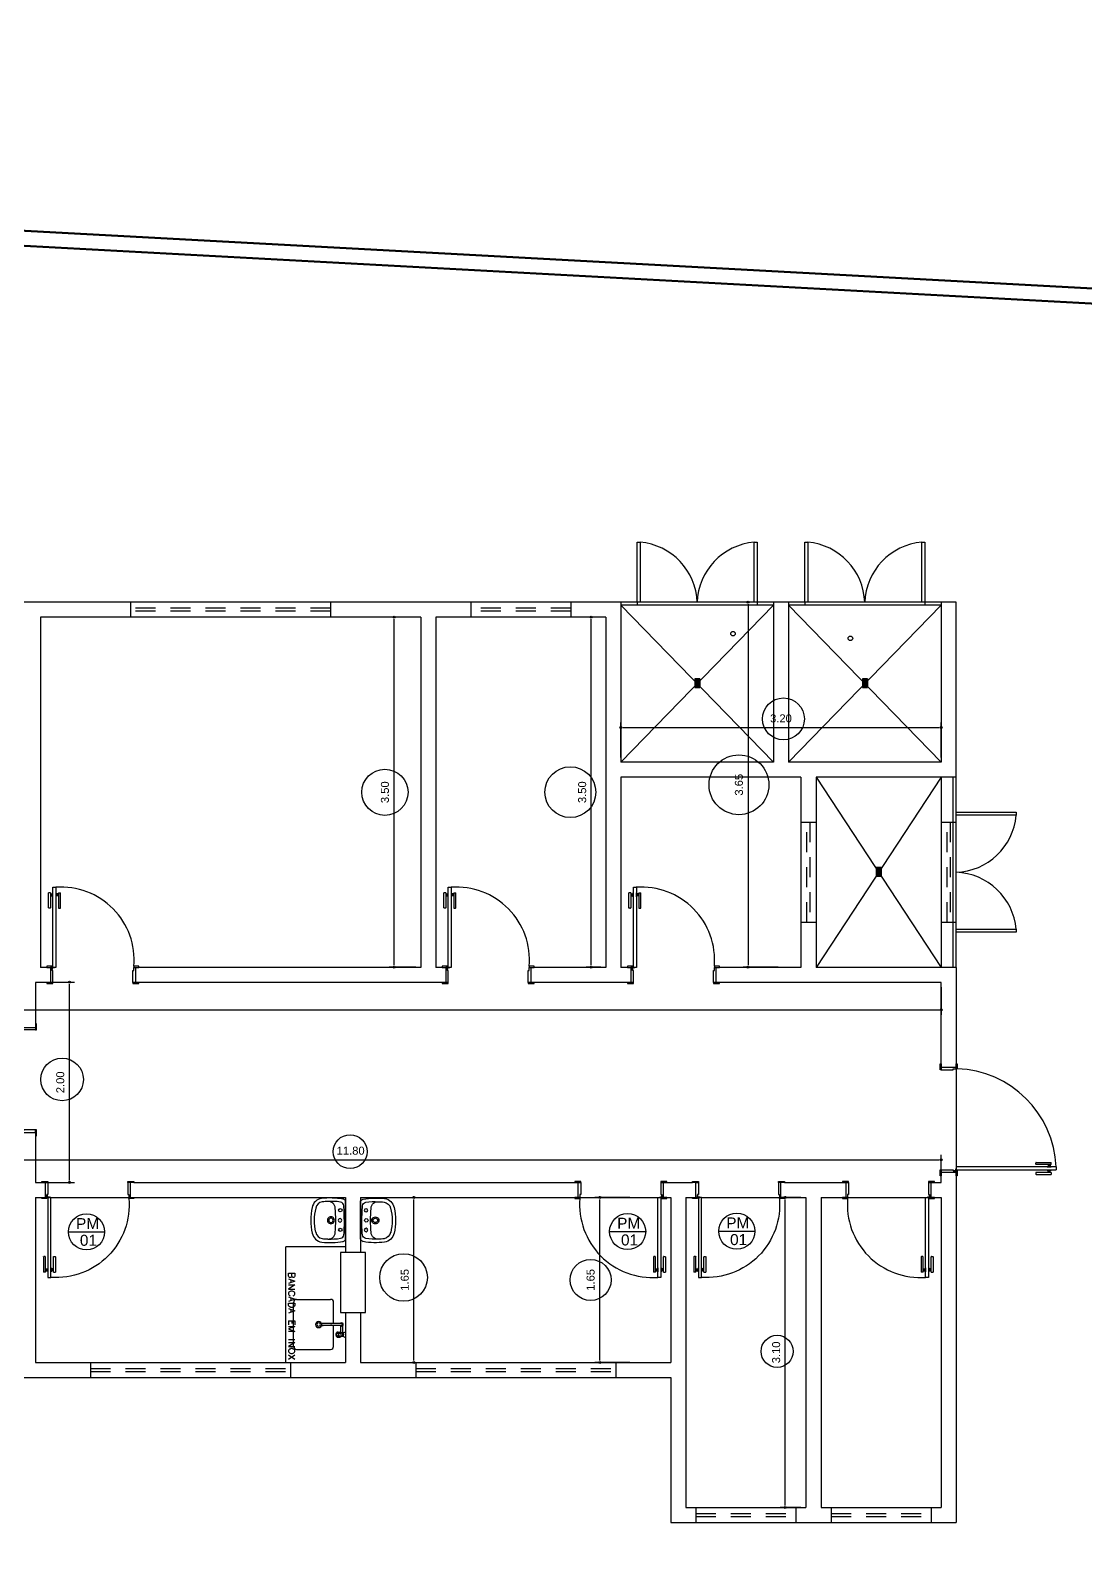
# Model space of a CAD drawing. Header units: millimetres. Extents: x 2125 to 3408, y 1171 to 1686.
# Drawn here: x 2162.32 to 2172.87, y 1449.04 to 1464.23 of the extents above; entities that cross this region are included whole.
import ezdxf

# ---------------------------------------------------------------- set-up
doc = ezdxf.new("R2010")
doc.units = ezdxf.units.MM
doc.linetypes.add('CONTORNO_QUADRO_T', pattern=[0.35, 0.2, -0.15])
for name, color, linetype in [('APCOZ', 7, 'Continuous'), ('APCOZ-I', 251, 'Continuous'), ('at_Entity', 7, 'Continuous'), ('ESQUADRIA', 3, 'Continuous'), ('ESQUADRIAS', 7, 'Continuous'), ('Esquadrias portas', 7, 'Continuous'), ('Esquadrias_Portas', 2, 'Continuous'), ('JANELA2', 1, 'Continuous'), ('Layout_Equipamentos', 7, 'Continuous'), ('PAREDE', 4, 'Continuous'), ('soleira piso', 7, 'Continuous'), ('TEXTO01', 7, 'Continuous'), ('TEXTO04', 6, 'Continuous'), ('VIDRO', 7, 'Continuous')]:
    doc.layers.add(name, color=color, linetype=linetype)
doc.styles.add('ROMANS', font='arial.ttf')
doc.styles.add('TEXTO1', font='swissko.ttf', dxfattribs={"width": 0.6, "height": 0.1})
doc.dimstyles.new('ESCALA 50', dxfattribs={"dimtxt": 0.08, "dimasz": 0.02, "dimexe": 0.05, "dimexo": 0.05, "dimgap": 0.05, "dimtad": 1, "dimlfac": -10, "dimzin": 1, "dimdsep": 46, "dimtxsty": 'ROMANS', "dimblk1": 'PPC', "dimblk2": 'PPC', "dimsah": 1, "dimcen": 0.02, "dimclrd": 7, "dimclre": 7, "dimclrt": 3, "dimadec": 0, "dimazin": 0, "dimtfac": 1, "dimtix": 1, "dimtmove": 1, "dimatfit": 3, "dimldrblk": 'PPC', "dimfxl": 0, "dimtolj": 1, "dimtzin": 12, "dimarcsym": 0})

# ---------------------------------------------------------------- blocks, each defined once
blk = doc.blocks.new('P80_02')
at = {"layer": 'ESQUADRIAS', "color": 3, "linetype": 'Continuous'}
for p, q in [((-0.02, 0.67), (-0.02, 0.821)), ((0, 0.821), (0, 0.67)), ((0.023, 0.78), (0.023, 0.82)), ((0.057, 0.78), (0.057, 0.82)), ((0.08, 0.821), (0.08, 0.67)), ((0.1, 0.67), (0.1, 0.821)), ((-0.003, 0.667), (-0.017, 0.667)), ((0.083, 0.667), (0.097, 0.667))]:
    blk.add_line(p, q, dxfattribs=at)
at = {"layer": 'ESQUADRIAS', "color": 3}
for p, q in [((0, 0.821), (-0.02, 0.821)), ((0, 0.81), (0.023, 0.81)), ((0, 0.8), (0.023, 0.8)), ((0, 0.79), (0.023, 0.79)), ((0.023, 0.82), (0.025, 0.82)), ((0.023, 0.78), (0.025, 0.78)), ((0.057, 0.82), (0.055, 0.82)), ((0.057, 0.78), (0.055, 0.78)), ((0.08, 0.81), (0.057, 0.81)), ((0.08, 0.8), (0.057, 0.8)), ((0.08, 0.79), (0.057, 0.79)), ((0.08, 0.821), (0.1, 0.821))]:
    blk.add_line(p, q, dxfattribs=at)
at = {"layer": 'ESQUADRIAS', "color": 2}
for p, q in [((0.025, 0.075), (0.025, 0.875)), ((0.025, 0.875), (0.055, 0.875)), ((0.055, 0.875), (0.055, 0.075)), ((0.055, 0.075), (0.025, 0.075))]:
    blk.add_line(p, q, dxfattribs=at)
at = {"layer": 'ESQUADRIAS'}
for p, q in [((0.016, 0.059), (0.016, 0.062)), ((0.032, 0.074), (0.029, 0.074))]:
    blk.add_line(p, q, dxfattribs=at)
at = {"layer": 'ESQUADRIAS', "color": 3}
for points in [[(0.015, 0.085), (-0.035, 0.085), (-0.035, 0.075), (0.015, 0.075)], [(0.885, 0.085), (0.835, 0.085), (0.835, 0.075), (0.885, 0.075)], [(0.025, -0.075), (0, -0.075), (-0.035, -0.075), (-0.035, -0.085), (0.025, -0.085)], [(0.885, -0.075), (0.825, -0.075), (0.825, -0.085), (0.885, -0.085)]]:
    blk.add_lwpolyline(points, close=True, dxfattribs=at)
at = {"layer": 'ESQUADRIAS', "color": 2}
for points in [[(0.025, 0.045), (0.015, 0.045), (0.015, 0.075), (0, 0.075), (0, -0.075), (0.025, -0.075)], [(0.825, 0.045), (0.835, 0.045), (0.835, 0.075), (0.85, 0.075), (0.85, -0.075), (0.825, -0.075)]]:
    blk.add_lwpolyline(points, close=True, dxfattribs=at)
at = {"layer": 'ESQUADRIAS', "color": 1}
for points in [[(0.016, 0.071, -0.236068), (0.015, 0.073), (0.015, 0.07), (0.015, 0.05), (0.016, 0.05)], [(0.02, 0.074, 0.236068), (0.017, 0.075), (0.02, 0.075), (0.04, 0.075), (0.04, 0.074)]]:
    blk.add_lwpolyline(points, format="xyb", close=True, dxfattribs=at)
at = {"layer": 'ESQUADRIAS'}
for points in [[(0.017, 0.063), (0.016, 0.062), (0.016, 0.062)], [(0.017, 0.058), (0.016, 0.059), (0.016, 0.059)], [(0.017, 0.06), (0.017, 0.06), (0.017, 0.058), (0.017, 0.058), (0.017, 0.063), (0.017, 0.063), (0.017, 0.06), (0.017, 0.06)], [(0.028, 0.073), (0.029, 0.074), (0.029, 0.074)], [(0.03, 0.073), (0.03, 0.073), (0.033, 0.073), (0.033, 0.073), (0.028, 0.073), (0.028, 0.073), (0.03, 0.073), (0.03, 0.073)], [(0.033, 0.073), (0.032, 0.074), (0.032, 0.074)]]:
    blk.add_lwpolyline(points, dxfattribs=at)
at = {"layer": 'ESQUADRIAS', "color": 1}
blk.add_circle((0.017, 0.073), 0.0025, dxfattribs=at)
at = {"layer": 'ESQUADRIAS'}
blk.add_arc((0.108, 0.148), 0.729, 355.0636, 94.2065, dxfattribs=at)
at = {"layer": 'ESQUADRIAS', "color": 3, "linetype": 'Continuous'}
for centre, start, end in [((-0.017, 0.67), 180, 260.5377), ((-0.003, 0.67), 260.5377, 360), ((0.083, 0.67), 180, 279.4623), ((0.097, 0.67), 279.4623, 0)]:
    blk.add_arc(centre, 0.003, start, end, dxfattribs=at)
blk = doc.blocks.new('new block2')
at = {"layer": 'ESQUADRIAS', "color": 3, "linetype": 'Continuous'}
for p, q in [((-0.135, 0.96), (-0.135, 1.111)), ((-0.115, 1.111), (-0.115, 0.96)), ((-0.092, 1.07), (-0.092, 1.11)), ((-0.058, 1.07), (-0.058, 1.11)), ((-0.035, 1.111), (-0.035, 0.96)), ((-0.015, 0.96), (-0.015, 1.111)), ((-0.118, 0.957), (-0.132, 0.957)), ((-0.032, 0.957), (-0.018, 0.957))]:
    blk.add_line(p, q, dxfattribs=at)
at = {"layer": 'ESQUADRIAS', "color": 3}
for p, q in [((-0.115, 1.111), (-0.135, 1.111)), ((-0.115, 1.1), (-0.092, 1.1)), ((-0.115, 1.09), (-0.092, 1.09)), ((-0.115, 1.08), (-0.092, 1.08)), ((-0.092, 1.11), (-0.09, 1.11)), ((-0.092, 1.07), (-0.09, 1.07)), ((-0.058, 1.11), (-0.06, 1.11)), ((-0.058, 1.07), (-0.06, 1.07)), ((-0.035, 1.1), (-0.058, 1.1)), ((-0.035, 1.09), (-0.058, 1.09)), ((-0.035, 1.08), (-0.058, 1.08)), ((-0.035, 1.111), (-0.015, 1.111))]:
    blk.add_line(p, q, dxfattribs=at)
at = {"layer": 'ESQUADRIAS', "color": 2}
for p, q in [((-0.09, 1.16), (-0.09, 0.16)), ((-0.09, 1.16), (-0.06, 1.16)), ((-0.06, 0.16), (-0.06, 1.16)), ((-0.09, 0.16), (-0.06, 0.16))]:
    blk.add_line(p, q, dxfattribs=at)
at = {"layer": 'ESQUADRIAS'}
for p, q in [((-0.066, 0.159), (-0.063, 0.159)), ((-0.052, 0.144), (-0.052, 0.147))]:
    blk.add_line(p, q, dxfattribs=at)
at = {"layer": 'ESQUADRIAS', "color": 3}
for points in [[(-1.12, 0.17), (-1.07, 0.17), (-1.07, 0.16), (-1.12, 0.16)], [(-0.05, 0.17), (0, 0.17), (0, 0.16), (-0.05, 0.16)], [(-1.12, 0.01), (-1.06, 0.01), (-1.06, 0), (-1.12, 0)], [(-0.06, 0.01), (-0.035, 0.01), (0, 0.01), (0, 0), (-0.06, 0)]]:
    blk.add_lwpolyline(points, close=True, dxfattribs=at)
at = {"layer": 'ESQUADRIAS', "color": 2}
for points in [[(-1.06, 0.13), (-1.07, 0.13), (-1.07, 0.16), (-1.085, 0.16), (-1.085, 0.01), (-1.06, 0.01)], [(-0.06, 0.13), (-0.05, 0.13), (-0.05, 0.16), (-0.035, 0.16), (-0.035, 0.01), (-0.06, 0.01)]]:
    blk.add_lwpolyline(points, close=True, dxfattribs=at)
at = {"layer": 'ESQUADRIAS', "color": 1}
for points in [[(-0.054, 0.159, -0.236068), (-0.052, 0.16), (-0.055, 0.16), (-0.075, 0.16), (-0.075, 0.159)], [(-0.051, 0.156, 0.236068), (-0.05, 0.158), (-0.05, 0.155), (-0.05, 0.135), (-0.051, 0.135)]]:
    blk.add_lwpolyline(points, format="xyb", close=True, dxfattribs=at)
at = {"layer": 'ESQUADRIAS'}
for points in [[(-0.067, 0.158), (-0.066, 0.159), (-0.066, 0.159)], [(-0.065, 0.158), (-0.065, 0.158), (-0.067, 0.158), (-0.067, 0.158), (-0.062, 0.158), (-0.062, 0.158), (-0.065, 0.158), (-0.065, 0.158)], [(-0.062, 0.158), (-0.063, 0.159), (-0.063, 0.159)], [(-0.052, 0.148), (-0.052, 0.147), (-0.051, 0.147)], [(-0.052, 0.145), (-0.052, 0.145), (-0.052, 0.143), (-0.052, 0.143), (-0.052, 0.148), (-0.052, 0.148), (-0.052, 0.145), (-0.052, 0.145)], [(-0.052, 0.143), (-0.052, 0.144), (-0.051, 0.144)]]:
    blk.add_lwpolyline(points, dxfattribs=at)
at = {"layer": 'ESQUADRIAS', "color": 1}
blk.add_circle((-0.052, 0.158), 0.0025, dxfattribs=at)
at = {"layer": 'ESQUADRIAS', "color": 3, "linetype": 'Continuous'}
for centre, start, end in [((-0.132, 0.96), 180, 260.5377), ((-0.118, 0.96), 260.5377, 360), ((-0.032, 0.96), 180, 279.4623), ((-0.018, 0.96), 279.4623, 0)]:
    blk.add_arc(centre, 0.003, start, end, dxfattribs=at)
at = {"layer": 'Esquadrias portas'}
blk.add_arc((-0.047, 0.137), 1.024, 92.4121, 178.1744, dxfattribs=at)
blk = doc.blocks.new('new block12')
at = {"layer": 'at_Entity', "color": 0}
for p, q in [((-0.19, 0), (0, 0)), ((-0.114, 0.055), (-0.108, 0.066)), ((-0.108, 0.042), (-0.114, 0.055)), ((-0.108, 0.066), (-0.097, 0.072)), ((-0.097, 0.036), (-0.108, 0.042)), ((-0.097, 0.072), (-0.085, 0.066)), ((-0.085, 0.042), (-0.097, 0.036)), ((-0.085, 0.066), (-0.08, 0.055)), ((-0.08, 0.055), (-0.085, 0.042)), ((-0.063, 0), (0.125, 0)), ((0, 0), (0.193, 0)), ((0.083, 0.055), (0.087, 0.066)), ((0.087, 0.042), (0.083, 0.055)), ((0.087, 0.066), (0.099, 0.072)), ((0.099, 0.036), (0.087, 0.042)), ((0.099, 0.072), (0.11, 0.066)), ((0.11, 0.042), (0.099, 0.036)), ((0.11, 0.066), (0.116, 0.055)), ((0.116, 0.055), (0.11, 0.042))]:
    blk.add_line(p, q, dxfattribs=at)
for centre, radius, start, end in [((-0.104, 0.219), 0.117, 102.514, 169.9443), ((-0.012, -0.125), 0.474, 88.698, 104.4219), ((0.014, -0.261), 0.577, 91.3524, 103.5038), ((0.01, -0.125), 0.474, 75.6368, 91.3415), ((-0.013, -0.257), 0.572, 76.4579, 88.6966), ((0.108, 0.225), 0.111, 7.7196, 79.5925), ((0.53, 0.153), 0.754, 173.4134, 189.6929), ((0.425, 0.149), 0.614, 177.3231, 189.2415), ((0.123, 0.188), 0.311, 171.3221, 181.8265), ((-0.117, 0.174), 0.0716, 176.6025, 219.5997), ((-0.102, 0.216), 0.0847, 102.9461, 167.2809), ((-0.001, 0.147), 0.0349, 150.0032, 209.9968), ((-0.001, 0.147), 0.0349, 90, 149.9929), ((-0.001, 0.147), 0.0222, 90, 180), ((-0.001, 0.147), 0.0349, 29.9968, 89.9993), ((-0.001, 0.147), 0.0222, 360, 90), ((-0.001, 0.147), 0.0349, 330.0032, 29.9968), ((0.105, 0.222), 0.0784, 8.4194, 78.3837), ((0.108, 0.173), 0.0781, 324.6525, 2.8394), ((-0.262, 0.132), 0.45, 349.782, 5.7972), ((-0.133, 0.188), 0.319, 357.9946, 8.1696), ((-0.531, 0.154), 0.753, 350.2791, 6.5765), ((-0.165, 0.045), 0.0522, 200.5417, 238.93), ((-0.143, 0.057), 0.0385, 188.7558, 265.6127), ((-0.121, 0.171), 0.0667, 220.3438, 269.4487), ((-0.007, 1.728), 1.716, 265.3753, 270.2103), ((0.002, 1.574), 1.475, 265.1896, 269.9391), ((-0.001, 0.147), 0.0349, 209.9968, 269.9993), ((-0.001, 0.147), 0.0222, 180, 270), ((-0.001, 0.056), 0.018, 150.0128, 209.9872), ((-0.001, 0.056), 0.018, 90, 150.0398), ((-0.001, 0.056), 0.018, 210.0191, 270.0367), ((-0.001, 0.147), 0.0222, 270.0097, 360), ((-0.001, 0.147), 0.0349, 270, 329.9929), ((-0.001, 1.452), 1.353, 270.0208, 275.0951), ((-0.001, 0.056), 0.018, 30.0191, 90.0367), ((-0.001, 0.056), 0.018, 270, 330.0398), ((-0.001, 1.892), 1.879, 270, 274.4144), ((-0.001, 0.056), 0.018, 330.0128, 29.9872), ((0.123, 0.168), 0.0631, 266.7732, 320.7547), ((0.141, 0.059), 0.0402, 273.114, 350.3928), ((0.174, 0.034), 0.0386, 297.8673, 348.5693)]:
    blk.add_arc(centre, radius, start, end, dxfattribs=at)
blk = doc.blocks.new('new block20')
at = {"layer": 'at_Entity', "color": 0}
for p, q in [((0.026, 0.048), (-0.024, 0.048)), ((-0.024, 0.048), (-0.024, -0.039)), ((0.026, 0.039), (-0.024, 0.039)), ((0.026, 0.031), (-0.024, 0.031)), ((0.026, 0.02), (-0.024, 0.02)), ((0.026, 0.01), (-0.024, 0.01)), ((0.026, 0.001), (-0.024, 0.001)), ((0.026, 0.048), (0.026, -0.039)), ((0.026, -0.01), (-0.024, -0.01)), ((0.026, -0.02), (-0.024, -0.02)), ((0.026, -0.031), (-0.024, -0.031)), ((-0.024, -0.039), (0.026, -0.039))]:
    blk.add_line(p, q, dxfattribs=at)
blk = doc.blocks.new('PPC')
at = {"color": 2}
blk.add_circle((0, 0), 0.5, dxfattribs=at)
blk = doc.blocks.new('*D1380')
at = {"color": 7, "lineweight": -2, "transparency": 16777216}
for p, q in [((2138.324, 1454.661), (2138.324, 1454.384)), ((2171.424, 1454.661), (2171.424, 1454.384)), ((2138.344, 1454.434), (2171.404, 1454.434))]:
    blk.add_line(p, q, dxfattribs=at)
at = {"layer": 'DEFPOINTS', "color": 0, "transparency": 16777216}
for p in [(2138.324, 1454.711), (2171.424, 1454.711), (2171.424, 1454.434)]:
    blk.add_point(p, dxfattribs=at)
at = {"color": 7, "lineweight": -2, "transparency": 16777216, "xscale": 0.02, "yscale": 0.02, "zscale": 0.02, "rotation": 180}
blk.add_blockref('PPC', (2138.324, 1454.434), dxfattribs=at)
at = {"color": 7, "lineweight": -2, "transparency": 16777216, "xscale": 0.02, "yscale": 0.02, "zscale": 0.02}
blk.add_blockref('PPC', (2171.424, 1454.434), dxfattribs=at)
at = {"color": 3, "transparency": 16777216, "insert": (2154.874, 1454.525), "char_height": 0.08, "attachment_point": 5, "style": 'ROMANS'}
blk.add_mtext('\\A1;33.10', dxfattribs=at)
blk = doc.blocks.new('*D1387')
at = {"color": 7, "lineweight": -2, "transparency": 16777216}
for p, q in [((2166.174, 1458.361), (2165.908, 1458.361)), ((2165.958, 1454.881), (2165.958, 1458.341)), ((2166.174, 1454.861), (2165.908, 1454.861))]:
    blk.add_line(p, q, dxfattribs=at)
at = {"layer": 'DEFPOINTS', "color": 0, "transparency": 16777216}
for p in [(2165.958, 1458.361), (2166.224, 1458.361), (2166.224, 1454.861)]:
    blk.add_point(p, dxfattribs=at)
at = {"color": 7, "lineweight": -2, "transparency": 16777216, "xscale": 0.02, "yscale": 0.02, "zscale": 0.02}
for p, rotation in [((2165.958, 1458.361), 90), ((2165.958, 1454.861), 270)]:
    blk.add_blockref('PPC', p, dxfattribs=dict(at, rotation=rotation))
at = {"color": 3, "transparency": 16777216, "insert": (2165.867, 1456.611), "char_height": 0.08, "attachment_point": 5, "rotation": 90, "style": 'ROMANS'}
blk.add_mtext('\\A1;3.50', dxfattribs=at)
blk = doc.blocks.new('*D1388')
at = {"color": 7, "lineweight": -2, "transparency": 16777216}
for p, q in [((2168.024, 1458.361), (2167.878, 1458.361)), ((2167.928, 1454.881), (2167.928, 1458.341)), ((2168.024, 1454.861), (2167.878, 1454.861))]:
    blk.add_line(p, q, dxfattribs=at)
at = {"layer": 'DEFPOINTS', "color": 0, "transparency": 16777216}
for p in [(2167.928, 1458.361), (2168.074, 1458.361), (2168.074, 1454.861)]:
    blk.add_point(p, dxfattribs=at)
at = {"color": 7, "lineweight": -2, "transparency": 16777216, "xscale": 0.02, "yscale": 0.02, "zscale": 0.02}
for p, rotation in [((2167.928, 1458.361), 90), ((2167.928, 1454.861), 270)]:
    blk.add_blockref('PPC', p, dxfattribs=dict(at, rotation=rotation))
at = {"color": 3, "transparency": 16777216, "insert": (2167.838, 1456.611), "char_height": 0.08, "attachment_point": 5, "rotation": 90, "style": 'ROMANS'}
blk.add_mtext('\\A1;3.50', dxfattribs=at)
blk = doc.blocks.new('*D1389')
at = {"color": 7, "lineweight": -2, "transparency": 16777216}
for p, q in [((2169.795, 1458.511), (2169.445, 1458.511)), ((2169.495, 1458.491), (2169.495, 1454.881)), ((2169.795, 1454.861), (2169.445, 1454.861))]:
    blk.add_line(p, q, dxfattribs=at)
at = {"layer": 'DEFPOINTS', "color": 0, "transparency": 16777216}
for p in [(2169.899, 1458.511), (2169.495, 1454.861), (2170.024, 1454.861)]:
    blk.add_point(p, dxfattribs=at)
at = {"color": 7, "lineweight": -2, "transparency": 16777216, "xscale": 0.02, "yscale": 0.02, "zscale": 0.02}
for p, rotation in [((2169.495, 1458.511), 90), ((2169.495, 1454.861), 270)]:
    blk.add_blockref('PPC', p, dxfattribs=dict(at, rotation=rotation))
at = {"color": 3, "transparency": 16777216, "insert": (2169.404, 1456.686), "char_height": 0.08, "attachment_point": 5, "rotation": 90, "style": 'ROMANS'}
blk.add_mtext('\\A1;3.65', dxfattribs=at)
blk = doc.blocks.new('*D1390')
at = {"color": 7, "lineweight": -2, "transparency": 16777216}
for p, q in [((2168.224, 1456.958), (2168.224, 1457.308)), ((2171.424, 1456.958), (2171.424, 1457.308)), ((2168.244, 1457.258), (2171.404, 1457.258))]:
    blk.add_line(p, q, dxfattribs=at)
at = {"layer": 'DEFPOINTS', "color": 0, "transparency": 16777216}
for p in [(2171.424, 1457.258), (2168.224, 1456.761), (2171.424, 1456.761)]:
    blk.add_point(p, dxfattribs=at)
at = {"color": 7, "lineweight": -2, "transparency": 16777216, "xscale": 0.02, "yscale": 0.02, "zscale": 0.02, "rotation": 180}
blk.add_blockref('PPC', (2168.224, 1457.258), dxfattribs=at)
at = {"color": 7, "lineweight": -2, "transparency": 16777216, "xscale": 0.02, "yscale": 0.02, "zscale": 0.02}
blk.add_blockref('PPC', (2171.424, 1457.258), dxfattribs=at)
at = {"color": 3, "transparency": 16777216, "insert": (2169.824, 1457.349), "char_height": 0.08, "attachment_point": 5, "style": 'ROMANS'}
blk.add_mtext('\\A1;3.20', dxfattribs=at)
blk = doc.blocks.new('*D1408')
at = {"color": 7, "lineweight": -2, "transparency": 16777216}
for p, q in [((2159.624, 1452.761), (2159.624, 1452.986)), ((2159.644, 1452.936), (2171.404, 1452.936)), ((2171.424, 1452.761), (2171.424, 1452.986))]:
    blk.add_line(p, q, dxfattribs=at)
at = {"layer": 'DEFPOINTS', "color": 0, "transparency": 16777216}
for p in [(2171.424, 1452.936), (2159.624, 1452.711), (2171.424, 1452.711)]:
    blk.add_point(p, dxfattribs=at)
at = {"color": 7, "lineweight": -2, "transparency": 16777216, "xscale": 0.02, "yscale": 0.02, "zscale": 0.02, "rotation": 180}
blk.add_blockref('PPC', (2159.624, 1452.936), dxfattribs=at)
at = {"color": 7, "lineweight": -2, "transparency": 16777216, "xscale": 0.02, "yscale": 0.02, "zscale": 0.02}
blk.add_blockref('PPC', (2171.424, 1452.936), dxfattribs=at)
at = {"color": 3, "transparency": 16777216, "insert": (2165.524, 1453.027), "char_height": 0.08, "attachment_point": 5, "style": 'ROMANS'}
blk.add_mtext('\\A1;11.80', dxfattribs=at)
blk = doc.blocks.new('*D1411')
at = {"color": 7, "lineweight": -2, "transparency": 16777216}
for p, q in [((2165.856, 1452.561), (2166.206, 1452.561)), ((2166.156, 1450.931), (2166.156, 1452.541)), ((2165.856, 1450.911), (2166.206, 1450.911))]:
    blk.add_line(p, q, dxfattribs=at)
at = {"layer": 'DEFPOINTS', "color": 0, "transparency": 16777216}
for p in [(2165.624, 1452.561), (2166.156, 1452.561), (2165.624, 1450.911)]:
    blk.add_point(p, dxfattribs=at)
at = {"color": 7, "lineweight": -2, "transparency": 16777216, "xscale": 0.02, "yscale": 0.02, "zscale": 0.02}
for p, rotation in [((2166.156, 1452.561), 90), ((2166.156, 1450.911), 270)]:
    blk.add_blockref('PPC', p, dxfattribs=dict(at, rotation=rotation))
at = {"color": 3, "transparency": 16777216, "insert": (2166.065, 1451.736), "char_height": 0.08, "attachment_point": 5, "rotation": 90, "style": 'ROMANS'}
blk.add_mtext('\\A1;1.65', dxfattribs=at)
blk = doc.blocks.new('*D1412')
at = {"color": 7, "lineweight": -2, "transparency": 16777216}
for p, q in [((2170.024, 1452.561), (2169.817, 1452.561)), ((2169.867, 1449.481), (2169.867, 1452.541)), ((2170.024, 1449.461), (2169.817, 1449.461))]:
    blk.add_line(p, q, dxfattribs=at)
at = {"layer": 'DEFPOINTS', "color": 0, "transparency": 16777216}
for p in [(2169.867, 1452.561), (2170.074, 1452.561), (2170.074, 1449.461)]:
    blk.add_point(p, dxfattribs=at)
at = {"color": 7, "lineweight": -2, "transparency": 16777216, "xscale": 0.02, "yscale": 0.02, "zscale": 0.02}
for p, rotation in [((2169.867, 1452.561), 90), ((2169.867, 1449.461), 270)]:
    blk.add_blockref('PPC', p, dxfattribs=dict(at, rotation=rotation))
at = {"color": 3, "transparency": 16777216, "insert": (2169.776, 1451.011), "char_height": 0.08, "attachment_point": 5, "rotation": 90, "style": 'ROMANS'}
blk.add_mtext('\\A1;3.10', dxfattribs=at)
blk = doc.blocks.new('*D1413')
at = {"color": 7, "lineweight": -2, "transparency": 16777216}
for p, q in [((2168.313, 1452.561), (2167.963, 1452.561)), ((2168.013, 1450.931), (2168.013, 1452.541)), ((2168.313, 1450.911), (2167.963, 1450.911))]:
    blk.add_line(p, q, dxfattribs=at)
at = {"layer": 'DEFPOINTS', "color": 0, "transparency": 16777216}
for p in [(2168.013, 1452.561), (2168.724, 1452.561), (2168.724, 1450.911)]:
    blk.add_point(p, dxfattribs=at)
at = {"color": 7, "lineweight": -2, "transparency": 16777216, "xscale": 0.02, "yscale": 0.02, "zscale": 0.02}
for p, rotation in [((2168.013, 1452.561), 90), ((2168.013, 1450.911), 270)]:
    blk.add_blockref('PPC', p, dxfattribs=dict(at, rotation=rotation))
at = {"color": 3, "transparency": 16777216, "insert": (2167.922, 1451.736), "char_height": 0.08, "attachment_point": 5, "rotation": 90, "style": 'ROMANS'}
blk.add_mtext('\\A1;1.65', dxfattribs=at)
blk = doc.blocks.new('*D1414')
at = {"color": 7, "lineweight": -2, "transparency": 16777216}
for p, q in [((2162.424, 1454.711), (2162.764, 1454.711)), ((2162.714, 1452.731), (2162.714, 1454.691)), ((2162.424, 1452.711), (2162.764, 1452.711))]:
    blk.add_line(p, q, dxfattribs=at)
at = {"layer": 'DEFPOINTS', "color": 0, "transparency": 16777216}
for p in [(2162.374, 1454.711), (2162.714, 1454.711), (2162.374, 1452.711)]:
    blk.add_point(p, dxfattribs=at)
at = {"color": 7, "lineweight": -2, "transparency": 16777216, "xscale": 0.02, "yscale": 0.02, "zscale": 0.02}
for p, rotation in [((2162.714, 1454.711), 90), ((2162.714, 1452.711), 270)]:
    blk.add_blockref('PPC', p, dxfattribs=dict(at, rotation=rotation))
at = {"color": 3, "transparency": 16777216, "insert": (2162.623, 1453.711), "char_height": 0.08, "attachment_point": 5, "rotation": 90, "style": 'ROMANS'}
blk.add_mtext('\\A1;2.00', dxfattribs=at)

msp = doc.modelspace()

# ---------------------------------------------------------------- hatches: boundary and pattern name
at = {"layer": 'TEXTO01'}
h = msp.add_hatch(dxfattribs=at)
h.set_pattern_fill('ANGLE', color=256)
h.set_pattern_definition([(0, (-115.812, 575.591), (0, 6.985), [5.08, -1.905]), (90, (-115.812, 575.591), (-6.985, 4e-16), [5.08, -1.905])])
h.paths.add_polyline_path([(2169.368, 1458.1962, 1), (2169.3224, 1458.1962, 1)])
h = msp.add_hatch(dxfattribs=at)
h.set_pattern_fill('ANGLE', color=256)
h.set_pattern_definition([(0, (-114.639, 575.544), (0, 6.985), [5.08, -1.905]), (90, (-114.639, 575.544), (-6.985, 4e-16), [5.08, -1.905])])
h.paths.add_polyline_path([(2170.5409, 1458.1498, 1), (2170.4953, 1458.1498, 1)])

# ---------------------------------------------------------------- linework, layer by layer
at = {"lineweight": 50}
msp.add_lwpolyline([(2125.1992, 1464.2274), (2125.1992, 1437.1057), (2185.6413, 1437.1035), (2186.2644, 1460.9274), (2125.1992, 1464.2274)], dxfattribs=at)
msp.add_lwpolyline([(2125.3492, 1464.0691), (2125.3492, 1437.2557), (2185.4951, 1437.2535), (2186.1106, 1460.7855)], close=True, dxfattribs=at)
at = {"layer": 'APCOZ'}
for p, q in [((2165.4193, 1451.3004), (2165.2483, 1451.3004)), ((2165.4193, 1451.2804), (2165.2483, 1451.2804)), ((2165.4234, 1451.2763), (2165.4234, 1451.2115)), ((2165.4434, 1451.2763), (2165.4434, 1451.2065)), ((2165.3943, 1451.2139), (2165.4159, 1451.2139)), ((2165.3943, 1451.1639), (2165.4159, 1451.1639)), ((2165.4526, 1451.1713), (2165.4284, 1451.1713)), ((2165.4526, 1451.2065), (2165.4434, 1451.2065)), ((2165.4526, 1451.2065), (2165.4741, 1451.2172)), ((2165.4526, 1451.1713), (2165.4741, 1451.1605))]:
    msp.add_line(p, q, dxfattribs=at)
at = {"layer": 'APCOZ', "linetype": 'Continuous'}
for points in [[(2165.3939, 1451.2139, 0), (2165.3907, 1451.2133, 0), (2165.3876, 1451.212, 0), (2165.3848, 1451.2099, 0), (2165.3823, 1451.2071, 0), (2165.3801, 1451.2037, 0), (2165.3785, 1451.1998, 0), (2165.3773, 1451.1956, 0), (2165.3768, 1451.1911, 0), (2165.3768, 1451.1866, 0), (2165.3773, 1451.1821, 0), (2165.3785, 1451.1779, 0), (2165.3801, 1451.174, 0), (2165.3823, 1451.1706, 0), (2165.3848, 1451.1678, 0), (2165.3876, 1451.1657, 0), (2165.3907, 1451.1644, 0), (2165.3939, 1451.1639, 0)], [(2165.4234, 1451.2115, 0), (2165.4219, 1451.2124, 0), (2165.4205, 1451.213, 0), (2165.419, 1451.2135, 0), (2165.4175, 1451.2138, 0), (2165.4159, 1451.2139, 0)], [(2165.4159, 1451.1639, 0), (2165.4187, 1451.1642, 0), (2165.4214, 1451.1651, 0), (2165.424, 1451.1666, 0), (2165.4263, 1451.1687, 0), (2165.4284, 1451.1713, 0)]]:
    msp.add_polyline3d(points, dxfattribs=at)
at = {"layer": 'APCOZ'}
for centre, radius, start, end in [((2165.2434, 1451.2904), 0.0112, 63.72082, 296.27918), ((2165.4334, 1451.2904), 0.0173, 125.4187, 144.58128), ((2165.4334, 1451.2904), 0.0173, 215.41872, 234.5813), ((2165.4334, 1451.2904), 0.0173, 54.5813, 125.4187), ((2165.4334, 1451.2904), 0.0173, 305.4187, 54.5813)]:
    msp.add_arc(centre, radius, start, end, dxfattribs=at)
at = {"layer": 'APCOZ-I'}
for p, q in [((2165.2483, 1451.3004), (2165.2434, 1451.3004)), ((2165.2483, 1451.2804), (2165.2434, 1451.2804)), ((2165.437, 1451.3004), (2165.4193, 1451.3004)), ((2165.437, 1451.2804), (2165.4193, 1451.2804)), ((2165.4081, 1451.2045), (2165.4295, 1451.2045)), ((2165.4081, 1451.1732), (2165.4295, 1451.1732)), ((2165.4434, 1451.2065), (2165.4284, 1451.2065)), ((2165.4526, 1451.1713), (2165.4526, 1451.2065))]:
    msp.add_line(p, q, dxfattribs=at)
at = {"layer": 'APCOZ-I', "linetype": 'Continuous'}
for points in [[(2165.3907, 1451.1694, 0), (2165.3929, 1451.1698, 0), (2165.3949, 1451.171, 0), (2165.3968, 1451.1729, 0), (2165.3985, 1451.1755, 0), (2165.3998, 1451.1786, 0), (2165.4007, 1451.1821, 0), (2165.4013, 1451.1859, 0), (2165.4014, 1451.1899, 0), (2165.4011, 1451.1937, 0), (2165.4003, 1451.1974, 0), (2165.3992, 1451.2008, 0), (2165.3977, 1451.2036, 0), (2165.3959, 1451.2059, 0), (2165.3939, 1451.2074, 0), (2165.3918, 1451.2082, 0), (2165.3896, 1451.2082, 0), (2165.3875, 1451.2074, 0), (2165.3855, 1451.2059, 0), (2165.3838, 1451.2036, 0), (2165.3823, 1451.2008, 0), (2165.3811, 1451.1974, 0), (2165.3804, 1451.1937, 0), (2165.38, 1451.1899, 0), (2165.3802, 1451.1859, 0), (2165.3807, 1451.1821, 0), (2165.3816, 1451.1786, 0), (2165.383, 1451.1755, 0), (2165.3846, 1451.1729, 0), (2165.3865, 1451.171, 0), (2165.3886, 1451.1698, 0), (2165.3907, 1451.1694, 0)], [(2165.3939, 1451.1639, 0), (2165.3969, 1451.1641, 0), (2165.3999, 1451.1651, 0), (2165.4027, 1451.1669, 0), (2165.4053, 1451.1693, 0), (2165.4075, 1451.1722, 0)], [(2165.4075, 1451.2055, 0), (2165.4053, 1451.2084, 0), (2165.4029, 1451.2107, 0), (2165.4002, 1451.2125, 0), (2165.3973, 1451.2135, 0), (2165.3943, 1451.2139, 0)], [(2165.4284, 1451.2065, 0), (2165.4275, 1451.2077, 0), (2165.4266, 1451.2088, 0), (2165.4255, 1451.2098, 0), (2165.4245, 1451.2107, 0), (2165.4234, 1451.2115, 0)], [(2165.4292, 1451.2053, 0), (2165.4291, 1451.2055, 0), (2165.4289, 1451.2058, 0), (2165.4288, 1451.206, 0), (2165.4286, 1451.2062, 0), (2165.4284, 1451.2065, 0)], [(2165.4284, 1451.1713, 0), (2165.4286, 1451.1715, 0), (2165.4288, 1451.1717, 0), (2165.4289, 1451.172, 0), (2165.4291, 1451.1722, 0), (2165.4292, 1451.1724, 0)]]:
    msp.add_polyline3d(points, dxfattribs=at)
at = {"layer": 'APCOZ-I'}
for centre, radius, start, end in [((2165.2434, 1451.2904), 0.01, 90, 270), ((2165.3098, 1451.2904), 0.0233, 334.55551, 25.44449), ((2165.4334, 1451.2904), 0.0173, 234.5813, 305.4187), ((2165.4334, 1451.2904), 0.0126, 232.25181, 127.74819), ((2165.4159, 1451.2904), 0.0233, 334.55551, 25.44449), ((2165.4377, 1451.1889), 0.0335, 153.97489, 206.02511), ((2165.4058, 1451.2044), 0.002, 333.97489, 32.15591), ((2165.4058, 1451.1733), 0.002, 327.84409, 26.02511), ((2165.4823, 1451.1889), 0.0549, 164.31395, 195.68605), ((2165.4275, 1451.2042), 0.002, 344.31395, 31.56748), ((2165.4275, 1451.1735), 0.002, 328.43251, 15.68606), ((2165.5236, 1451.1889), 0.0816, 167.53823, 192.46177), ((2165.7493, 1451.1889), 0.2786, 174.37523, 185.62477)]:
    msp.add_arc(centre, radius, start, end, dxfattribs=at)
at = {"layer": 'at_Entity', "color": 0}
for p, q in [((2164.8753, 1450.9105), (2164.8753, 1452.0671)), ((2164.9041, 1451.7744), (2164.9041, 1451.8019)), ((2164.9041, 1451.8019), (2164.9655, 1451.8019)), ((2164.9062, 1451.766), (2164.9041, 1451.7744)), ((2164.9041, 1451.7469), (2164.9655, 1451.7236)), ((2164.9655, 1451.7236), (2164.9041, 1451.7004)), ((2164.9041, 1451.6855), (2164.9655, 1451.6855)), ((2164.9655, 1451.6855), (2164.9041, 1451.6432)), ((2164.9105, 1451.7617), (2164.9062, 1451.766)), ((2164.9147, 1451.7596), (2164.9105, 1451.7617)), ((2164.9253, 1451.7596), (2164.9147, 1451.7596)), ((2164.9295, 1451.7617), (2164.9253, 1451.7596)), ((2164.9253, 1451.7385), (2164.9253, 1451.7088)), ((2164.9337, 1451.766), (2164.9295, 1451.7617)), ((2164.9358, 1451.7744), (2164.9337, 1451.766)), ((2164.9358, 1451.7744), (2164.9358, 1451.8019)), ((2164.9401, 1451.766), (2164.9358, 1451.7744)), ((2164.9422, 1451.7617), (2164.9401, 1451.766)), ((2164.9485, 1451.7596), (2164.9422, 1451.7617)), ((2164.9549, 1451.7596), (2164.9485, 1451.7596)), ((2164.9591, 1451.7617), (2164.9549, 1451.7596)), ((2164.9634, 1451.766), (2164.9591, 1451.7617)), ((2164.9655, 1451.7744), (2164.9634, 1451.766)), ((2164.9655, 1451.8019), (2164.9655, 1451.7744)), ((2164.9041, 1451.6432), (2164.9655, 1451.6432)), ((2164.9062, 1451.6115), (2164.9041, 1451.6051)), ((2164.9041, 1451.6051), (2164.9041, 1451.5924)), ((2164.9041, 1451.5924), (2164.9062, 1451.5861)), ((2164.9041, 1451.5649), (2164.9655, 1451.5417)), ((2164.9655, 1451.5417), (2164.9041, 1451.5184)), ((2164.9126, 1451.6157), (2164.9062, 1451.6115)), ((2164.9062, 1451.5861), (2164.9126, 1451.5797)), ((2164.9189, 1451.62), (2164.9126, 1451.6157)), ((2164.9126, 1451.5797), (2164.9189, 1451.5776)), ((2164.9274, 1451.6221), (2164.9189, 1451.62)), ((2164.9253, 1451.5565), (2164.9253, 1451.5268)), ((2164.9422, 1451.6221), (2164.9274, 1451.6221)), ((2164.9507, 1451.62), (2164.9422, 1451.6221)), ((2164.957, 1451.6157), (2164.9507, 1451.62)), ((2164.9507, 1451.5776), (2164.957, 1451.5797)), ((2164.9634, 1451.6115), (2164.957, 1451.6157)), ((2164.957, 1451.5797), (2164.9634, 1451.5861)), ((2164.9655, 1451.6051), (2164.9634, 1451.6115)), ((2164.9634, 1451.5861), (2164.9655, 1451.5924)), ((2164.9655, 1451.5924), (2164.9655, 1451.6051)), ((2164.9832, 1451.5403), (2165.3239, 1451.5403)), ((2164.9041, 1451.5036), (2164.9655, 1451.5036)), ((2164.9041, 1451.4824), (2164.9041, 1451.5036)), ((2164.9062, 1451.4739), (2164.9041, 1451.4824)), ((2164.9041, 1451.4507), (2164.9655, 1451.4253)), ((2164.9655, 1451.4253), (2164.9041, 1451.402)), ((2164.9126, 1451.4676), (2164.9062, 1451.4739)), ((2164.9189, 1451.4655), (2164.9126, 1451.4676)), ((2164.9274, 1451.4612), (2164.9189, 1451.4655)), ((2164.9253, 1451.4401), (2164.9253, 1451.4105)), ((2164.9422, 1451.4612), (2164.9274, 1451.4612)), ((2164.9507, 1451.4655), (2164.9422, 1451.4612)), ((2164.957, 1451.4676), (2164.9507, 1451.4655)), ((2164.9535, 1451.0705), (2164.9535, 1451.5106)), ((2164.9634, 1451.4739), (2164.957, 1451.4676)), ((2164.9655, 1451.4824), (2164.9634, 1451.4739)), ((2164.9655, 1451.5036), (2164.9655, 1451.4824)), ((2165.3535, 1451.3004), (2165.3535, 1451.5106)), ((2164.9041, 1451.3258), (2164.9655, 1451.3258)), ((2164.9041, 1451.3258), (2164.9041, 1451.2856)), ((2164.9041, 1451.2687), (2164.9655, 1451.2687)), ((2164.9655, 1451.2687), (2164.9041, 1451.2454)), ((2164.9041, 1451.2454), (2164.9655, 1451.22)), ((2164.9358, 1451.3258), (2164.9358, 1451.3004)), ((2164.9655, 1451.3258), (2164.9655, 1451.2856)), ((2165.3535, 1451.0705), (2165.3535, 1451.2804)), ((2164.9655, 1451.22), (2164.9041, 1451.22)), ((2164.9655, 1451.1354), (2164.9041, 1451.1354)), ((2164.9041, 1451.11), (2164.9655, 1451.11)), ((2164.9655, 1451.11), (2164.9041, 1451.0698)), ((2164.9041, 1451.0698), (2164.9655, 1451.0698)), ((2164.9062, 1451.0359), (2164.9041, 1451.0296)), ((2164.9041, 1451.0296), (2164.9041, 1451.019)), ((2164.9041, 1451.019), (2164.9062, 1451.0126)), ((2164.9655, 1450.983), (2164.9041, 1450.9407)), ((2164.9655, 1450.9407), (2164.9041, 1450.983)), ((2164.9126, 1451.0423), (2164.9062, 1451.0359)), ((2164.9062, 1451.0126), (2164.9126, 1451.0063)), ((2164.9189, 1451.0444), (2164.9126, 1451.0423)), ((2164.9126, 1451.0063), (2164.9189, 1451.0042)), ((2164.9274, 1451.0486), (2164.9189, 1451.0444)), ((2164.9189, 1451.0042), (2164.9274, 1450.9999)), ((2164.9422, 1451.0486), (2164.9274, 1451.0486)), ((2164.9274, 1450.9999), (2164.9422, 1450.9999)), ((2164.9507, 1451.0444), (2164.9422, 1451.0486)), ((2164.9422, 1450.9999), (2164.9507, 1451.0042)), ((2164.957, 1451.0423), (2164.9507, 1451.0444)), ((2164.9507, 1451.0042), (2164.957, 1451.0063)), ((2164.9634, 1451.0359), (2164.957, 1451.0423)), ((2164.957, 1451.0063), (2164.9634, 1451.0126)), ((2164.9655, 1451.0296), (2164.9634, 1451.0359)), ((2164.9634, 1451.0126), (2164.9655, 1451.019)), ((2164.9655, 1451.019), (2164.9655, 1451.0296)), ((2164.9832, 1451.0409), (2165.3239, 1451.0409))]:
    msp.add_line(p, q, dxfattribs=at)
for centre, radius, start, end in [((2164.9824, 1451.5114), 0.0289, 88.51608, 181.48392), ((2165.3263, 1451.513), 0.0273, 354.97241, 95.02759), ((2165.2043, 1451.2895), 0.0307, 90, 180), ((2165.2043, 1451.2895), 0.0307, 180, 270), ((2165.2043, 1451.2895), 0.018, 90, 180), ((2165.2043, 1451.2895), 0.018, 180, 270), ((2165.2043, 1451.2895), 0.0307, 360, 90), ((2165.2043, 1451.2895), 0.018, 360, 90), ((2165.2043, 1451.2895), 0.018, 270, 0), ((2165.2043, 1451.2895), 0.0307, 270, 0), ((2164.9824, 1451.0697), 0.0289, 178.51591, 271.48409), ((2165.3228, 1451.0715), 0.0307, 270, 0)]:
    msp.add_arc(centre, radius, start, end, dxfattribs=at)
at = {"layer": 'ESQUADRIA', "linetype": 'CONTORNO_QUADRO_T'}
for p, q in [((2165.3241, 1458.4505), (2163.3241, 1458.4505)), ((2165.3241, 1458.4205), (2163.3241, 1458.4205)), ((2167.7241, 1458.4505), (2166.7241, 1458.4505)), ((2167.7241, 1458.4205), (2166.7241, 1458.4205)), ((2170.0841, 1455.3105), (2170.0841, 1456.3105)), ((2170.1141, 1456.3105), (2170.1141, 1455.3105)), ((2171.4841, 1455.3105), (2171.4841, 1456.3105)), ((2171.5141, 1456.3105), (2171.5141, 1455.3105)), ((2162.9241, 1450.8505), (2164.9241, 1450.8505)), ((2162.9241, 1450.8205), (2164.9241, 1450.8205)), ((2166.1741, 1450.8505), (2168.1741, 1450.8505)), ((2166.1741, 1450.8205), (2168.1741, 1450.8205)), ((2168.9741, 1449.4005), (2169.9741, 1449.4005)), ((2168.9741, 1449.3705), (2169.9741, 1449.3705)), ((2170.3241, 1449.4005), (2171.3241, 1449.4005)), ((2170.3241, 1449.3705), (2171.3241, 1449.3705))]:
    msp.add_line(p, q, dxfattribs=at)
at = {"layer": 'Esquadrias portas'}
for centre, start, end in [((2168.362, 1458.4878), 2.07786, 84.98454), ((2169.6112, 1458.4878), 95.01546, 177.92214), ((2170.037, 1458.4878), 2.07786, 84.98454), ((2171.2862, 1458.4878), 95.01546, 177.92214), ((2171.5514, 1456.4352), 272.07786, 354.98454), ((2171.5514, 1455.1859), 5.01546, 87.92214)]:
    msp.add_arc(centre, 0.6251, start, end, dxfattribs=at)
at = {"layer": 'Esquadrias_Portas'}
for p, q in [((2168.3866, 1458.5105), (2168.3866, 1458.4805)), ((2169.5866, 1458.5105), (2169.5866, 1458.4805)), ((2170.0616, 1458.5105), (2170.0616, 1458.4805)), ((2171.2616, 1458.5105), (2171.2616, 1458.4805))]:
    msp.add_line(p, q, dxfattribs=at)
for points in [[(2168.3866, 1458.5105), (2168.3866, 1459.1105), (2168.4166, 1459.1105), (2168.4166, 1458.5105), (2168.3866, 1458.5105)], [(2169.5566, 1458.5105), (2169.5566, 1459.1105), (2169.5866, 1459.1105), (2169.5866, 1458.5105), (2169.5566, 1458.5105)], [(2170.0616, 1458.5105), (2170.0616, 1459.1105), (2170.0916, 1459.1105), (2170.0916, 1458.5105), (2170.0616, 1458.5105)], [(2171.2316, 1458.5105), (2171.2316, 1459.1105), (2171.2616, 1459.1105), (2171.2616, 1458.5105), (2171.2316, 1458.5105)], [(2171.5741, 1456.4105), (2172.1741, 1456.4105), (2172.1741, 1456.3805), (2171.5741, 1456.3805), (2171.5741, 1456.4105)], [(2171.5741, 1455.2405), (2172.1741, 1455.2405), (2172.1741, 1455.2105), (2171.5741, 1455.2105), (2171.5741, 1455.2405)]]:
    msp.add_lwpolyline(points, dxfattribs=at)
at = {"layer": 'JANELA2', "linetype": 'Continuous'}
for p, q in [((2163.3241, 1458.5105), (2163.3241, 1458.3605)), ((2165.3241, 1458.5105), (2165.3241, 1458.3605)), ((2166.7241, 1458.5105), (2166.7241, 1458.3605)), ((2167.7241, 1458.5105), (2167.7241, 1458.3605))]:
    msp.add_line(p, q, dxfattribs=at)
at = {"layer": 'JANELA2'}
for p, q in [((2170.0241, 1456.3105), (2170.1741, 1456.3105)), ((2171.4241, 1456.3105), (2171.5741, 1456.3105)), ((2170.0241, 1455.3105), (2170.1741, 1455.3105)), ((2171.4241, 1455.3105), (2171.5741, 1455.3105)), ((2162.9241, 1450.9105), (2162.9241, 1450.7605)), ((2164.9241, 1450.9105), (2164.9241, 1450.7605)), ((2166.1741, 1450.9105), (2166.1741, 1450.7605)), ((2168.1741, 1450.9105), (2168.1741, 1450.7605)), ((2168.9741, 1449.4605), (2168.9741, 1449.3105)), ((2169.9741, 1449.4605), (2169.9741, 1449.3105)), ((2170.3241, 1449.4605), (2170.3241, 1449.3105)), ((2171.3241, 1449.4605), (2171.3241, 1449.3105))]:
    msp.add_line(p, q, dxfattribs=at)
at = {"layer": 'Layout_Equipamentos'}
for p, q in [((2168.2241, 1458.4805), (2169.7491, 1456.9105)), ((2168.2241, 1456.9105), (2169.7491, 1458.4805)), ((2169.8991, 1456.9105), (2171.4241, 1458.4805)), ((2171.4241, 1456.9105), (2169.8991, 1458.4805)), ((2170.1741, 1456.7605), (2171.4241, 1454.8605)), ((2171.4241, 1456.7605), (2170.1741, 1454.8605)), ((2165.4741, 1452.0671), (2164.8753, 1452.0671)), ((2170.0741, 1450.3605), (2170.0741, 1449.4605))]:
    msp.add_line(p, q, dxfattribs=at)
at = {"layer": 'PAREDE', "linetype": 'Continuous'}
for p, q in [((2168.2241, 1458.5105), (2138.1741, 1458.5105)), ((2168.2241, 1458.5105), (2168.2241, 1456.9105)), ((2169.8991, 1458.5105), (2169.7491, 1458.5105)), ((2169.7491, 1458.5105), (2169.7491, 1456.9105)), ((2169.8991, 1458.5105), (2169.8991, 1456.9105)), ((2171.5741, 1458.5105), (2171.4241, 1458.5105)), ((2171.4241, 1458.5105), (2171.4241, 1456.9105)), ((2166.2241, 1458.3605), (2162.4241, 1458.3605)), ((2162.4241, 1458.3605), (2162.4241, 1454.8605)), ((2166.2241, 1458.3605), (2166.2241, 1454.8605)), ((2168.0741, 1458.3605), (2166.3741, 1458.3605)), ((2166.3741, 1458.3605), (2166.3741, 1454.8605)), ((2168.0741, 1458.3605), (2168.0741, 1454.8605)), ((2169.7491, 1456.9105), (2168.2241, 1456.9105)), ((2171.4241, 1456.9105), (2169.8991, 1456.9105)), ((2170.0241, 1456.7605), (2168.2241, 1456.7605)), ((2168.2241, 1456.7605), (2168.2241, 1454.8605)), ((2170.0241, 1456.7605), (2170.0241, 1454.8605)), ((2171.5741, 1456.7605), (2170.1741, 1456.7605)), ((2170.1741, 1456.7605), (2170.1741, 1454.8605)), ((2171.4241, 1456.7605), (2171.4241, 1454.8605)), ((2162.4891, 1454.8605), (2162.4241, 1454.8605)), ((2166.2241, 1454.8605), (2163.4091, 1454.8605)), ((2166.4391, 1454.8605), (2166.3741, 1454.8605)), ((2168.0741, 1454.8605), (2167.3591, 1454.8605)), ((2168.2891, 1454.8605), (2168.2241, 1454.8605)), ((2170.0241, 1454.8605), (2169.2091, 1454.8605)), ((2171.5741, 1454.8605), (2170.1741, 1454.8605)), ((2171.5741, 1454.8605), (2171.5741, 1453.8955)), ((2162.3741, 1454.7105), (2162.3741, 1454.2955)), ((2162.4891, 1454.7105), (2162.3741, 1454.7105)), ((2166.4391, 1454.7105), (2163.4091, 1454.7105)), ((2168.2891, 1454.7105), (2167.3591, 1454.7105)), ((2171.4241, 1454.7105), (2169.2091, 1454.7105)), ((2171.4241, 1453.8955), (2171.4241, 1454.7105)), ((2162.3741, 1453.1755), (2162.3741, 1452.7105)), ((2171.4241, 1452.7105), (2171.4241, 1452.7755)), ((2171.5741, 1452.7755), (2171.5741, 1449.3105)), ((2162.3741, 1452.5605), (2162.3741, 1450.9105)), ((2165.4741, 1452.5605), (2165.4741, 1452.0105)), ((2165.6241, 1452.5605), (2165.6241, 1452.0105)), ((2168.7241, 1452.5605), (2168.7241, 1450.9105)), ((2168.8741, 1452.5605), (2168.8741, 1449.4605)), ((2170.0741, 1452.5605), (2170.0741, 1449.4605)), ((2170.2241, 1452.5605), (2170.2241, 1449.4605)), ((2171.4241, 1452.5605), (2171.4241, 1449.4605)), ((2165.4741, 1451.4105), (2165.4741, 1450.9105)), ((2165.6241, 1451.4105), (2165.6241, 1450.9105)), ((2168.7241, 1450.7605), (2168.7241, 1449.3105))]:
    msp.add_line(p, q, dxfattribs=at)
at = {"layer": 'PAREDE'}
for p, q in [((2171.5741, 1456.7605), (2171.5741, 1458.5105)), ((2162.3741, 1452.7105), (2162.4391, 1452.7105)), ((2163.3591, 1452.7105), (2167.7641, 1452.7105)), ((2168.6841, 1452.7105), (2168.9391, 1452.7105)), ((2169.8591, 1452.7105), (2170.4391, 1452.7105)), ((2171.3591, 1452.7105), (2171.4241, 1452.7105)), ((2162.3741, 1452.5605), (2162.4391, 1452.5605)), ((2163.3591, 1452.5605), (2165.4741, 1452.5605)), ((2165.6241, 1452.5605), (2167.7641, 1452.5605)), ((2168.6841, 1452.5605), (2168.7241, 1452.5605)), ((2168.8741, 1452.5605), (2168.9391, 1452.5605)), ((2169.8091, 1452.5605), (2169.8241, 1452.5605)), ((2169.8591, 1452.5605), (2170.0741, 1452.5605)), ((2170.2241, 1452.5605), (2170.4391, 1452.5605)), ((2171.3591, 1452.5605), (2171.4241, 1452.5605)), ((2162.3741, 1450.9105), (2165.4741, 1450.9105)), ((2165.6241, 1450.9105), (2168.7241, 1450.9105)), ((2159.7741, 1450.7605), (2168.7241, 1450.7605)), ((2168.8741, 1449.4605), (2170.0741, 1449.4605)), ((2170.2241, 1449.4605), (2171.4241, 1449.4605)), ((2168.7241, 1449.3105), (2171.5741, 1449.3105))]:
    msp.add_line(p, q, dxfattribs=at)
at = {"layer": 'soleira piso'}
for p, q in [((2171.5741, 1453.8455), (2171.5741, 1452.8655)), ((2162.5291, 1452.5605), (2163.3091, 1452.5605)), ((2167.8141, 1452.5605), (2168.5941, 1452.5605)), ((2169.0291, 1452.5605), (2169.8091, 1452.5605)), ((2170.4891, 1452.5605), (2171.2691, 1452.5605))]:
    msp.add_line(p, q, dxfattribs=at)
at = {"layer": 'TEXTO01'}
for p, q in [((2162.7046, 1452.2153), (2163.0654, 1452.2153)), ((2168.1115, 1452.2187), (2168.4723, 1452.2187)), ((2169.2016, 1452.222), (2169.5624, 1452.222)), ((2165.4241, 1452.0105), (2165.4241, 1451.4105)), ((2165.6741, 1452.0105), (2165.4241, 1452.0105)), ((2165.6741, 1451.4105), (2165.6741, 1452.0105)), ((2165.4241, 1451.4105), (2165.6741, 1451.4105))]:
    msp.add_line(p, q, dxfattribs=at)
for centre, radius in [((2169.3452, 1458.1962), 0.0228), ((2170.5181, 1458.1498), 0.0228), ((2162.885, 1452.2153), 0.1804), ((2168.2919, 1452.2187), 0.1804), ((2169.382, 1452.222), 0.1804)]:
    msp.add_circle(centre, radius, dxfattribs=at)
at = {"layer": 'TEXTO04'}
for centre, radius in [((2169.849, 1457.3439), 0.2092), ((2167.7195, 1456.6116), 0.2545), ((2169.4041, 1456.6855), 0.2988), ((2165.8666, 1456.6105), 0.2308), ((2162.6404, 1453.74), 0.2128), ((2165.5187, 1453.0175), 0.169), ((2166.0528, 1451.76), 0.2377), ((2167.9221, 1451.7355), 0.2052), ((2169.7855, 1451.0213), 0.1603)]:
    msp.add_circle(centre, radius, dxfattribs=at)
at = {"layer": 'VIDRO', "linetype": 'Continuous'}
for p, q in [((2169.7491, 1458.5105), (2168.2241, 1458.5105)), ((2169.7491, 1458.4805), (2168.2241, 1458.4805)), ((2171.4241, 1458.5105), (2169.8991, 1458.5105)), ((2171.4241, 1458.4805), (2169.8991, 1458.4805)), ((2171.5441, 1454.8605), (2171.5441, 1456.7605)), ((2171.5741, 1454.8605), (2171.5741, 1456.7605))]:
    msp.add_line(p, q, dxfattribs=at)

# ---------------------------------------------------------------- block references
at = {"layer": 'ESQUADRIAS'}
for p in [(2162.5241, 1454.7855), (2166.4741, 1454.7855), (2168.3241, 1454.7855)]:
    msp.add_blockref('P80_02', p, dxfattribs=at)
at = {"layer": 'ESQUADRIAS', "xscale": -1, "rotation": 180}
for p in [(2162.4741, 1452.6355), (2168.9741, 1452.6355)]:
    msp.add_blockref('P80_02', p, dxfattribs=at)
at = {"layer": 'ESQUADRIAS', "rotation": 180}
for p in [(2168.6491, 1452.6355), (2171.3241, 1452.6355)]:
    msp.add_blockref('P80_02', p, dxfattribs=at)
at = {"layer": 'JANELA2', "xscale": -1, "rotation": 90}
msp.add_blockref('new block2', (2162.3841, 1453.1755), dxfattribs=at)
at = {"layer": 'Layout_Equipamentos'}
for p in [(2168.9866, 1457.6955), (2170.6616, 1457.6955), (2170.7991, 1455.8105)]:
    msp.add_blockref('new block20', p, dxfattribs=at)
at = {"layer": 'Layout_Equipamentos', "rotation": 89.99999999999999}
msp.add_blockref('new block12', (2165.4741, 1452.3326), dxfattribs=at)
at = {"layer": 'Layout_Equipamentos', "xscale": -1, "rotation": 270}
msp.add_blockref('new block12', (2165.6241, 1452.3316), dxfattribs=at)
at = {"layer": 'TEXTO01', "rotation": 270}
msp.add_blockref('new block2', (2171.4141, 1452.7755), dxfattribs=at)

# ---------------------------------------------------------------- texts
at = {"layer": 'TEXTO01', "ltscale": 0.0001, "char_height": 0.11, "width": 0.330365, "attachment_point": 1, "style": 'TEXTO1'}
for s, insert in [('{\\fSansSerif|b0|i0|c2|p2;\\W1;PM}', (2162.7803, 1452.3533)), ('{\\fSansSerif|b0|i0|c2|p2;\\W1;PM}', (2168.1872, 1452.3566)), ('{\\fSansSerif|b0|i0|c2|p2;\\W1;PM}', (2169.2772, 1452.36)), ('{\\fSansSerif|b0|i0|c2|p2;\\W1;01}', (2162.8184, 1452.1869)), ('{\\fSansSerif|b0|i0|c2|p2;\\W1;01}', (2168.2254, 1452.1903)), ('{\\fSansSerif|b0|i0|c2|p2;\\W1;01}', (2169.3154, 1452.1937))]:
    msp.add_mtext(s, dxfattribs=dict(at, insert=insert))

# ---------------------------------------------------------------- dimensions: what is measured, and where the dimension line sits
for base, p1, p2, picture, middle in [((2169.4949, 1454.8605), (2169.8991, 1458.5105), (2170.0241, 1454.8605), '*D1389', (2169.4041, 1456.6855)), ((2165.9575, 1458.3605), (2166.2241, 1454.8605), (2166.2241, 1458.3605), '*D1387', (2165.8666, 1456.6105)), ((2167.9284, 1458.3605), (2168.0741, 1454.8605), (2168.0741, 1458.3605), '*D1388', (2167.8375, 1456.6105)), ((2162.7143, 1454.7105), (2162.3741, 1452.7105), (2162.3741, 1454.7105), '*D1414', (2162.6235, 1453.7105)), ((2166.1555, 1452.5605), (2165.6241, 1450.9105), (2165.6241, 1452.5605), '*D1411', (2166.0647, 1451.7355)), ((2168.0129, 1452.5605), (2168.7241, 1450.9105), (2168.7241, 1452.5605), '*D1413', (2167.9221, 1451.7355)), ((2169.8669, 1452.5605), (2170.0741, 1449.4605), (2170.0741, 1452.5605), '*D1412', (2169.776, 1451.0105))]:
    dim = msp.add_linear_dim(base=base, p1=p1, p2=p2, angle=90, dimstyle='ESCALA 50', override={"dimfxl": 0.3, "dimfxlon": 1})
    dim.commit()
    dim.dimension.update_dxf_attribs({"geometry": picture, "text_midpoint": middle})
for base, p1, p2, picture, middle in [((2171.4241, 1457.2585), (2168.2241, 1456.7605), (2171.4241, 1456.7605), '*D1390', (2169.8241, 1457.3494)), ((2171.4241, 1454.434), (2138.3241, 1454.7105), (2171.4241, 1454.7105), '*D1380', (2154.8741, 1454.5249)), ((2171.4241, 1452.9358), (2159.6241, 1452.7105), (2171.4241, 1452.7105), '*D1408', (2165.5241, 1453.0266))]:
    dim = msp.add_linear_dim(base=base, p1=p1, p2=p2, dimstyle='ESCALA 50', override={"dimfxl": 0.3, "dimfxlon": 1})
    dim.commit()
    dim.dimension.update_dxf_attribs({"geometry": picture, "text_midpoint": middle})

doc.saveas('drawing.dxf')
